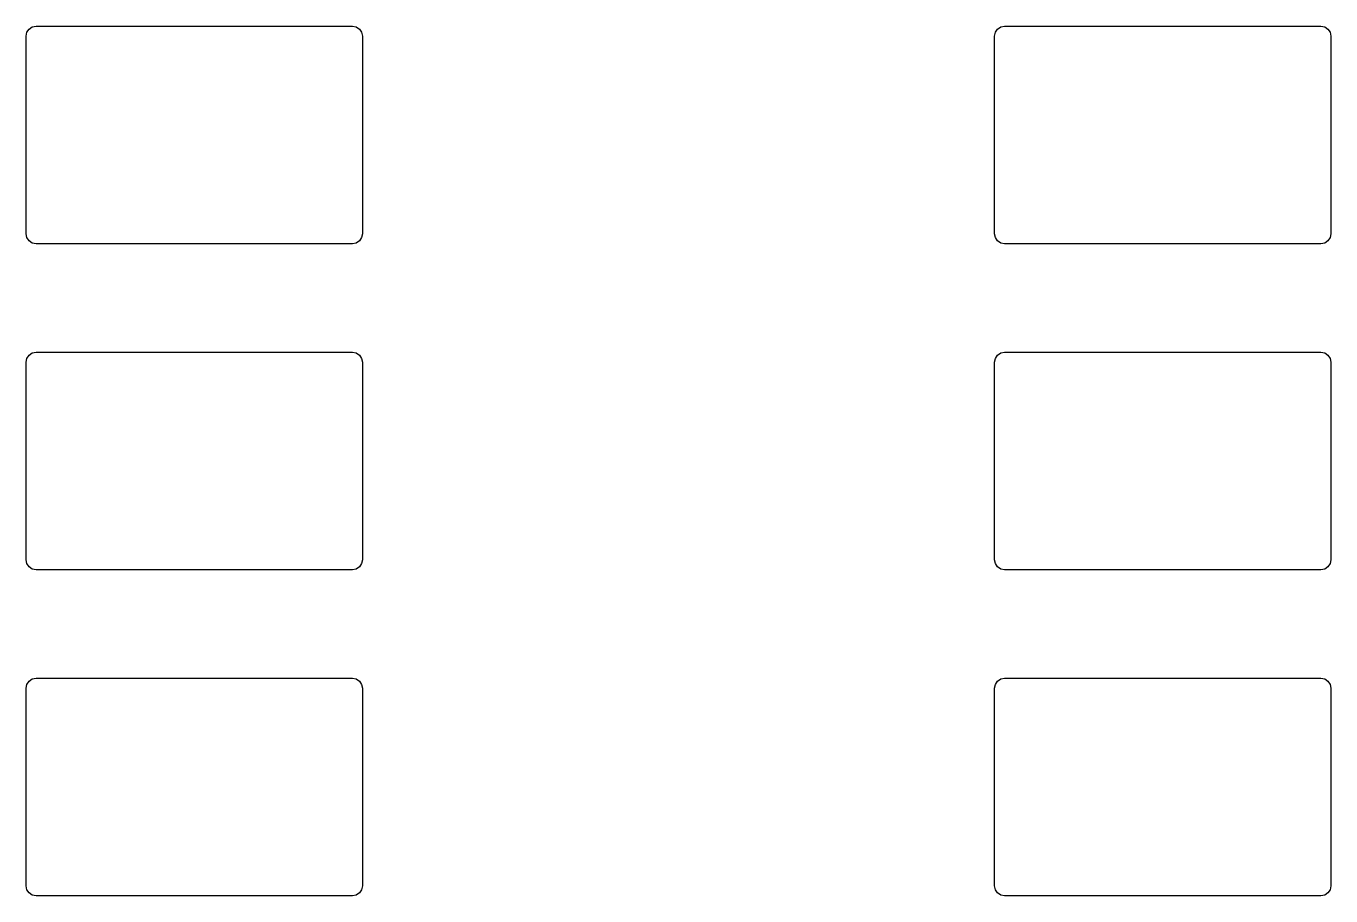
# Model space of a CAD drawing. Extents: x -3.3 to 3.3, y -2.2 to 2.2.
import ezdxf

# ---------------------------------------------------------------- set-up
doc = ezdxf.new("R2010")
doc.units = 0
doc.layers.add('BLACK', color=7, linetype='CONTINUOUS')

msp = doc.modelspace()

# ---------------------------------------------------------------- linework, layer by layer
at = {"layer": 'BLACK', "linetype": 'CONTINUOUS'}
for p, q in [((-3.29693, 2.16944), (-3.28592, 2.18592)), ((-3.28592, 2.18592), (-3.26944, 2.19693)), ((-3.26944, 2.19693), (-3.25, 2.2008)), ((-3.25, 2.2008), (-1.65, 2.2008)), ((-1.65, 2.2008), (-1.63056, 2.19693)), ((-1.63056, 2.19693), (-1.61408, 2.18592)), ((-1.61408, 2.18592), (-1.60307, 2.16944)), ((1.60307, 2.16944), (1.61408, 2.18592)), ((1.61408, 2.18592), (1.63056, 2.19693)), ((1.63056, 2.19693), (1.65, 2.2008)), ((1.65, 2.2008), (3.25, 2.2008)), ((3.25, 2.2008), (3.26944, 2.19693)), ((3.26944, 2.19693), (3.28592, 2.18592)), ((3.28592, 2.18592), (3.29693, 2.16944)), ((-3.3008, 2.15), (-3.29693, 2.16944)), ((-3.3008, 1.15), (-3.3008, 2.15)), ((-1.60307, 2.16944), (-1.5992, 2.15)), ((-1.5992, 2.15), (-1.5992, 1.15)), ((1.5992, 2.15), (1.60307, 2.16944)), ((1.5992, 1.15), (1.5992, 2.15)), ((3.29693, 2.16944), (3.3008, 2.15)), ((3.3008, 2.15), (3.3008, 1.15)), ((-3.29693, 1.13056), (-3.3008, 1.15)), ((-3.28592, 1.11408), (-3.29693, 1.13056)), ((-1.60307, 1.13056), (-1.61408, 1.11408)), ((-1.5992, 1.15), (-1.60307, 1.13056)), ((1.60307, 1.13056), (1.5992, 1.15)), ((1.61408, 1.11408), (1.60307, 1.13056)), ((3.29693, 1.13056), (3.28592, 1.11408)), ((3.3008, 1.15), (3.29693, 1.13056)), ((-3.26944, 1.10307), (-3.28592, 1.11408)), ((-3.25, 1.0992), (-3.26944, 1.10307)), ((-1.65, 1.0992), (-3.25, 1.0992)), ((-1.63056, 1.10307), (-1.65, 1.0992)), ((-1.61408, 1.11408), (-1.63056, 1.10307)), ((1.63056, 1.10307), (1.61408, 1.11408)), ((1.65, 1.0992), (1.63056, 1.10307)), ((3.25, 1.0992), (1.65, 1.0992)), ((3.26944, 1.10307), (3.25, 1.0992)), ((3.28592, 1.11408), (3.26944, 1.10307)), ((-3.29693, 0.51944), (-3.28592, 0.535921)), ((-3.28592, 0.535921), (-3.26944, 0.546933)), ((-3.26944, 0.546933), (-3.25, 0.5508)), ((-3.25, 0.5508), (-1.65, 0.5508)), ((-1.65, 0.5508), (-1.63056, 0.546933)), ((-1.63056, 0.546933), (-1.61408, 0.535921)), ((-1.61408, 0.535921), (-1.60307, 0.51944)), ((1.60307, 0.51944), (1.61408, 0.535921)), ((1.61408, 0.535921), (1.63056, 0.546933)), ((1.63056, 0.546933), (1.65, 0.5508)), ((1.65, 0.5508), (3.25, 0.5508)), ((3.25, 0.5508), (3.26944, 0.546933)), ((3.26944, 0.546933), (3.28592, 0.535921)), ((3.28592, 0.535921), (3.29693, 0.51944)), ((-3.3008, 0.5), (-3.29693, 0.51944)), ((-3.3008, -0.5), (-3.3008, 0.5)), ((-1.60307, 0.51944), (-1.5992, 0.5)), ((-1.5992, 0.5), (-1.5992, -0.5)), ((1.5992, 0.5), (1.60307, 0.51944)), ((1.5992, -0.5), (1.5992, 0.5)), ((3.29693, 0.51944), (3.3008, 0.5)), ((3.3008, 0.5), (3.3008, -0.5)), ((-3.29693, -0.51944), (-3.3008, -0.5)), ((-3.28592, -0.535921), (-3.29693, -0.51944)), ((-1.60307, -0.51944), (-1.61408, -0.535921)), ((-1.5992, -0.5), (-1.60307, -0.51944)), ((1.60307, -0.51944), (1.5992, -0.5)), ((1.61408, -0.535921), (1.60307, -0.51944)), ((3.29693, -0.51944), (3.28592, -0.535921)), ((3.3008, -0.5), (3.29693, -0.51944)), ((-3.26944, -0.546933), (-3.28592, -0.535921)), ((-3.25, -0.5508), (-3.26944, -0.546933)), ((-1.65, -0.5508), (-3.25, -0.5508)), ((-1.63056, -0.546933), (-1.65, -0.5508)), ((-1.61408, -0.535921), (-1.63056, -0.546933)), ((1.63056, -0.546933), (1.61408, -0.535921)), ((1.65, -0.5508), (1.63056, -0.546933)), ((3.25, -0.5508), (1.65, -0.5508)), ((3.26944, -0.546933), (3.25, -0.5508)), ((3.28592, -0.535921), (3.26944, -0.546933)), ((-3.29693, -1.13056), (-3.28592, -1.11408)), ((-3.28592, -1.11408), (-3.26944, -1.10307)), ((-3.26944, -1.10307), (-3.25, -1.0992)), ((-3.25, -1.0992), (-1.65, -1.0992)), ((-1.65, -1.0992), (-1.63056, -1.10307)), ((-1.63056, -1.10307), (-1.61408, -1.11408)), ((-1.61408, -1.11408), (-1.60307, -1.13056)), ((1.60307, -1.13056), (1.61408, -1.11408)), ((1.61408, -1.11408), (1.63056, -1.10307)), ((1.63056, -1.10307), (1.65, -1.0992)), ((1.65, -1.0992), (3.25, -1.0992)), ((3.25, -1.0992), (3.26944, -1.10307)), ((3.26944, -1.10307), (3.28592, -1.11408)), ((3.28592, -1.11408), (3.29693, -1.13056)), ((-3.3008, -1.15), (-3.29693, -1.13056)), ((-3.3008, -2.15), (-3.3008, -1.15)), ((-1.60307, -1.13056), (-1.5992, -1.15)), ((-1.5992, -1.15), (-1.5992, -2.15)), ((1.5992, -1.15), (1.60307, -1.13056)), ((1.5992, -2.15), (1.5992, -1.15)), ((3.29693, -1.13056), (3.3008, -1.15)), ((3.3008, -1.15), (3.3008, -2.15)), ((-3.29693, -2.16944), (-3.3008, -2.15)), ((-3.28592, -2.18592), (-3.29693, -2.16944)), ((-1.60307, -2.16944), (-1.61408, -2.18592)), ((-1.5992, -2.15), (-1.60307, -2.16944)), ((1.60307, -2.16944), (1.5992, -2.15)), ((1.61408, -2.18592), (1.60307, -2.16944)), ((3.29693, -2.16944), (3.28592, -2.18592)), ((3.3008, -2.15), (3.29693, -2.16944)), ((-3.26944, -2.19693), (-3.28592, -2.18592)), ((-3.25, -2.2008), (-3.26944, -2.19693)), ((-1.65, -2.2008), (-3.25, -2.2008)), ((-1.63056, -2.19693), (-1.65, -2.2008)), ((-1.61408, -2.18592), (-1.63056, -2.19693)), ((1.63056, -2.19693), (1.61408, -2.18592)), ((1.65, -2.2008), (1.63056, -2.19693)), ((3.25, -2.2008), (1.65, -2.2008)), ((3.26944, -2.19693), (3.25, -2.2008)), ((3.28592, -2.18592), (3.26944, -2.19693))]:
    msp.add_line(p, q, dxfattribs=at)

doc.saveas('drawing.dxf')
